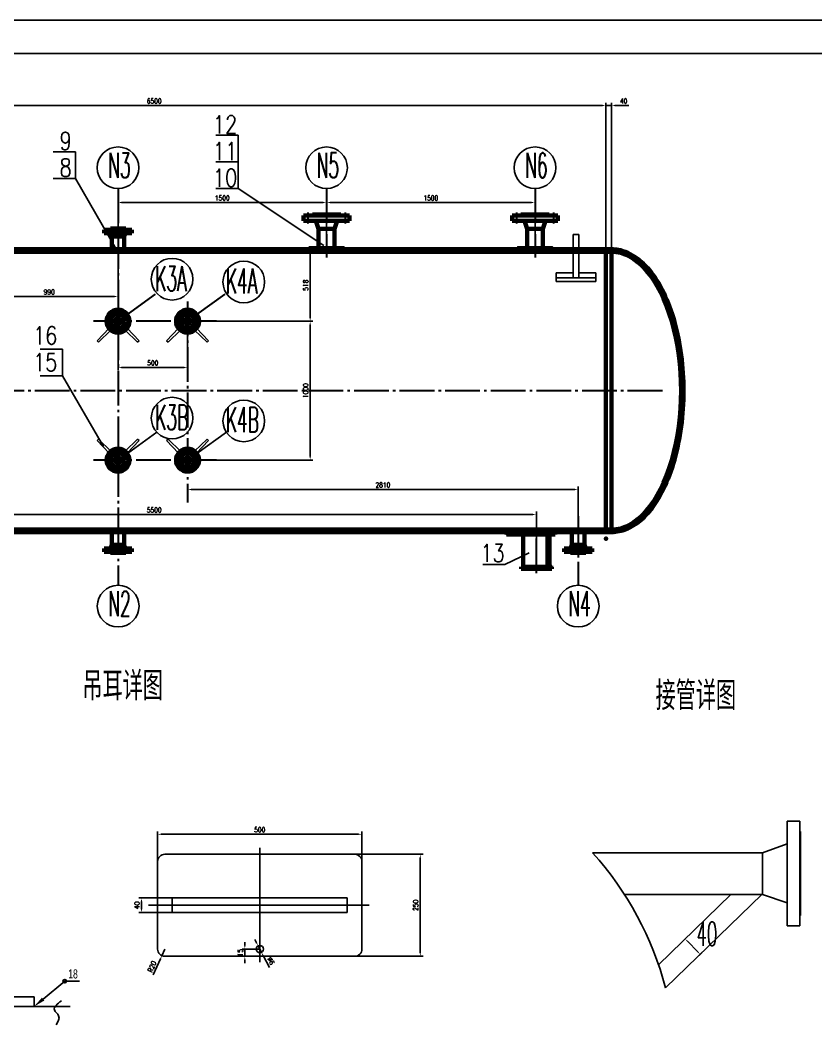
# Model space of a CAD drawing. Header units: millimetres. Extents: x 38828 to 59012, y 55006 to 69262.
# Drawn here: x 48018 to 53743, y 62029 to 69262 of the extents above; entities that cross this region are included whole.
import ezdxf

# ---------------------------------------------------------------- set-up
doc = ezdxf.new("R2010")
doc.units = ezdxf.units.MM
for name, pattern in [('CENTER', [50.8, 31.75, -6.35, 6.35, -6.35]), ('XX-S', [0.5, 0.3, -0.2]), ('ZXX-L', [3.28, 2.5, -0.3, 0.18, -0.3]), ('ZXX-S', [1.27, 0.75, -0.2, 0.12, -0.2])]:
    doc.linetypes.add(name, pattern=pattern)
for name, color, linetype in [('09图框与明细表层', 4, 'Continuous'), ('2细线层', 4, 'Continuous'), ('3中心线层', 1, 'CENTER'), ('7标注层', 4, 'Continuous'), ('DIM', 4, 'Continuous')]:
    doc.layers.add(name, color=color, linetype=linetype)
for name, color, linetype, lineweight in [('A 粗实线', 7, 'Continuous', 60), ('D 短中心线', 1, 'ZXX-S', 30), ('E 长中心线', 1, 'ZXX-L', 30), ('F 短虚线', 6, 'XX-S', 40)]:
    doc.layers.add(name, color=color, linetype=linetype, lineweight=lineweight)
doc.styles.add('HZTXT', font='TXT.SHX', dxfattribs={"width": 0.75, "bigfont": 'HZTXT'})
doc.styles.add('PC_TEXTSTYLE', font='romans.shx', dxfattribs={"width": 0.75, "bigfont": 'hztxt.shx'})
doc.styles.add('TH_GBDIM', font='romans.shx', dxfattribs={"width": 0.8, "bigfont": 'gbcbig.shx'})
doc.styles.add('VCADHZ', font='vcadtxt3.shx', dxfattribs={"width": 0.75, "bigfont": 'vcadhz.shx'})
doc.styles.add('残雪', font='romans.shx', dxfattribs={"width": 0.5, "bigfont": 'hztxt.shx'})
doc.dimstyles.new('TH_GBDIM', dxfattribs={"dimscale": 10, "dimtxt": 3.5, "dimasz": 2.5, "dimexe": 2, "dimexo": 0, "dimgap": 1.5, "dimtad": 1, "dimdec": 0, "dimzin": 0, "dimdsep": 46, "dimtxsty": 'TH_GBDIM', "dimcen": 2.5, "dimclrd": 130, "dimclre": 130, "dimclrt": 3, "dimadec": 0, "dimazin": 0, "dimtfac": 0.714286, "dimtdec": 0, "dimtmove": 0, "dimatfit": 3, "dimfxl": 1, "dimtzin": 0, "dimlwd": -1, "dimlwe": -1, "dimarcsym": 0})

# ---------------------------------------------------------------- blocks, each defined once
blk = doc.blocks.new('A$C37860487')
at = {"color": 0}
blk.add_line((-57, 0), (57, 0), dxfattribs=at)
at = {"layer": 'A 粗实线'}
for p, q in [((165, 244), (-165, 244)), ((-165, 244), (-165, 204)), ((102, 250), (-102, 250)), ((-102, 250), (-102, 244)), ((102, 244), (102, 250)), ((165, 204), (165, 244)), ((165, 204), (-165, 204)), ((-76, 204), (-57, 146)), ((-57, 146), (-57, 0)), ((57, 146), (-57, 146)), ((76, 204), (57, 146)), ((57, 146), (57, 0))]:
    blk.add_line(p, q, dxfattribs=at)
at = {"layer": 'D 短中心线'}
for p, q in [((-133.5, 264), (-133.5, 184)), ((133.5, 264), (133.5, 184))]:
    blk.add_line(p, q, dxfattribs=at)
blk = doc.blocks.new('A$C12553FA6')
at = {"color": 0}
blk.add_line((251.6, 81.5), (340.6, 81.5), dxfattribs=at)
at = {"layer": 'A 粗实线'}
for p, q in [((251.6, -28.5), (251.6, 81.5)), ((340.6, -28.5), (340.6, 81.5)), ((196.1, -53.5), (396.2, -53.5)), ((196.1, -77.5), (196.1, -53.5)), ((241.1, -53.5), (251.6, -28.5)), ((251.6, -28.5), (340.6, -28.5)), ((351.2, -53.5), (340.6, -28.5)), ((396.2, -77.5), (396.2, -53.5)), ((196.1, -77.5), (396.2, -77.5)), ((241.1, -86.5), (241.1, -77.5)), ((241.1, -86.5), (351.2, -86.5)), ((351.2, -86.5), (351.2, -77.5))]:
    blk.add_line(p, q, dxfattribs=at)
blk = doc.blocks.new('*D184')
at = {"color": 130, "transparency": 16777216}
for p, q in [((45733.1, 67035.9), (45733.1, 68667.3)), ((45758.1, 68647.3), (52207.8, 68647.3)), ((52232.8, 67035.9), (52232.8, 68667.3))]:
    blk.add_line(p, q, dxfattribs=at)
for points in [[(45758.1, 68651.5), (45758.1, 68643.1), (45733.1, 68647.3)], [(52207.8, 68651.5), (52207.8, 68643.1), (52232.8, 68647.3)]]:
    blk.add_solid(points, dxfattribs=at)
at = {"layer": 'Defpoints', "color": 0, "transparency": 16777216}
for p in [(52232.8, 68647.3), (45733.1, 67035.9), (52232.8, 67035.9)]:
    blk.add_point(p, dxfattribs=at)
at = {"color": 3, "transparency": 16777216, "insert": (48982.9, 68679.8), "char_height": 35, "attachment_point": 5, "style": 'TH_GBDIM'}
blk.add_mtext('6500', dxfattribs=at)
blk = doc.blocks.new('*D186')
at = {"color": 130, "transparency": 16777216}
for p, q in [((52207.8, 68647.3), (52182.8, 68647.3)), ((52232.8, 67439.5), (52232.8, 68667.3)), ((52232.8, 68647.3), (52272.8, 68647.3)), ((52272.8, 67439.5), (52272.8, 68667.3)), ((52297.8, 68647.3), (52398.1, 68647.3))]:
    blk.add_line(p, q, dxfattribs=at)
for points in [[(52207.8, 68651.5), (52207.8, 68643.1), (52232.8, 68647.3)], [(52297.8, 68651.5), (52297.8, 68643.1), (52272.8, 68647.3)]]:
    blk.add_solid(points, dxfattribs=at)
at = {"layer": 'Defpoints', "color": 0, "transparency": 16777216}
for p in [(52272.8, 68647.3), (52232.8, 67439.5), (52272.8, 67439.5)]:
    blk.add_point(p, dxfattribs=at)
at = {"color": 3, "transparency": 16777216, "insert": (52360.5, 68679.8), "char_height": 35, "attachment_point": 5, "style": 'TH_GBDIM'}
blk.add_mtext('40', dxfattribs=at)
blk = doc.blocks.new('*D194')
at = {"color": 130, "transparency": 16777216}
for p, q in [((47733.1, 67612.6), (47733.1, 67252.4)), ((48722.8, 67612.6), (48722.8, 67252.4)), ((47758.1, 67272.4), (48697.8, 67272.4))]:
    blk.add_line(p, q, dxfattribs=at)
for points in [[(47758.1, 67276.5), (47758.1, 67268.2), (47733.1, 67272.4)], [(48697.8, 67276.5), (48697.8, 67268.2), (48722.8, 67272.4)]]:
    blk.add_solid(points, dxfattribs=at)
at = {"layer": 'Defpoints', "color": 0, "transparency": 16777216}
for p in [(47733.1, 67612.6), (48722.8, 67612.6), (48722.8, 67272.4)]:
    blk.add_point(p, dxfattribs=at)
at = {"color": 3, "transparency": 16777216, "insert": (48227.9, 67304.9), "char_height": 35, "attachment_point": 5, "style": 'TH_GBDIM'}
blk.add_mtext('990', dxfattribs=at)
blk = doc.blocks.new('*D195')
at = {"color": 130, "transparency": 16777216}
for p, q in [((48722.8, 67642.1), (48722.8, 67969.4)), ((48747.8, 67949.4), (50197.8, 67949.4)), ((50222.8, 67642.1), (50222.8, 67969.4))]:
    blk.add_line(p, q, dxfattribs=at)
for points in [[(48747.8, 67953.5), (48747.8, 67945.2), (48722.8, 67949.4)], [(50197.8, 67953.5), (50197.8, 67945.2), (50222.8, 67949.4)]]:
    blk.add_solid(points, dxfattribs=at)
at = {"layer": 'Defpoints', "color": 0, "transparency": 16777216}
for p in [(50222.8, 67949.4), (48722.8, 67642.1), (50222.8, 67642.1)]:
    blk.add_point(p, dxfattribs=at)
at = {"color": 3, "transparency": 16777216, "insert": (49472.8, 67981.9), "char_height": 35, "attachment_point": 5, "style": 'TH_GBDIM'}
blk.add_mtext('1500', dxfattribs=at)
blk = doc.blocks.new('*D196')
at = {"color": 130, "transparency": 16777216}
for p, q in [((50222.8, 67642.1), (50222.8, 67969.4)), ((50247.8, 67949.4), (51697.8, 67949.4)), ((51722.8, 67642.1), (51722.8, 67969.4))]:
    blk.add_line(p, q, dxfattribs=at)
for points in [[(50247.8, 67953.5), (50247.8, 67945.2), (50222.8, 67949.4)], [(51697.8, 67953.5), (51697.8, 67945.2), (51722.8, 67949.4)]]:
    blk.add_solid(points, dxfattribs=at)
at = {"layer": 'Defpoints', "color": 0, "transparency": 16777216}
for p in [(51722.8, 67949.4), (50222.8, 67642.1), (51722.8, 67642.1)]:
    blk.add_point(p, dxfattribs=at)
at = {"color": 3, "transparency": 16777216, "insert": (50972.8, 67981.9), "char_height": 35, "attachment_point": 5, "style": 'TH_GBDIM'}
blk.add_mtext('1500', dxfattribs=at)
blk = doc.blocks.new('*D197')
at = {"color": 130, "transparency": 16777216}
for p, q in [((48722.8, 67094.6), (48722.8, 66742.3)), ((49222.8, 67094.6), (49222.8, 66742.3)), ((48747.8, 66762.3), (49197.8, 66762.3))]:
    blk.add_line(p, q, dxfattribs=at)
for points in [[(48747.8, 66766.5), (48747.8, 66758.1), (48722.8, 66762.3)], [(49197.8, 66766.5), (49197.8, 66758.1), (49222.8, 66762.3)]]:
    blk.add_solid(points, dxfattribs=at)
at = {"layer": 'Defpoints', "color": 0, "transparency": 16777216}
for p in [(48722.8, 67094.6), (49222.8, 67094.6), (49222.8, 66762.3)]:
    blk.add_point(p, dxfattribs=at)
at = {"color": 3, "transparency": 16777216, "insert": (48972.8, 66794.8), "char_height": 35, "attachment_point": 5, "style": 'TH_GBDIM'}
blk.add_mtext('500', dxfattribs=at)
blk = doc.blocks.new('*D198')
at = {"color": 130, "transparency": 16777216}
for p, q in [((49245.2, 67612.6), (50125, 67612.6)), ((50105, 67587.6), (50105, 67119.6)), ((49243.3, 67094.6), (50125, 67094.6))]:
    blk.add_line(p, q, dxfattribs=at)
for points in [[(50100.8, 67587.6), (50109.1, 67587.6), (50105, 67612.6)], [(50100.8, 67119.6), (50109.1, 67119.6), (50105, 67094.6)]]:
    blk.add_solid(points, dxfattribs=at)
at = {"layer": 'Defpoints', "color": 0, "transparency": 16777216}
for p in [(49245.2, 67612.6), (49243.3, 67094.6), (50105, 67094.6)]:
    blk.add_point(p, dxfattribs=at)
at = {"color": 3, "transparency": 16777216, "insert": (50072.5, 67353.6), "char_height": 35, "attachment_point": 5, "rotation": 90, "style": 'TH_GBDIM'}
blk.add_mtext('518', dxfattribs=at)
blk = doc.blocks.new('*D199')
at = {"color": 130, "transparency": 16777216}
for p, q in [((49341.8, 67094.6), (50125, 67094.6)), ((50105, 67069.6), (50105, 66119.6)), ((49341.7, 66094.6), (50125, 66094.6))]:
    blk.add_line(p, q, dxfattribs=at)
for points in [[(50100.8, 67069.6), (50109.1, 67069.6), (50105, 67094.6)], [(50100.8, 66119.6), (50109.1, 66119.6), (50105, 66094.6)]]:
    blk.add_solid(points, dxfattribs=at)
at = {"layer": 'Defpoints', "color": 0, "transparency": 16777216}
for p in [(49341.8, 67094.6), (49341.7, 66094.6), (50105, 66094.6)]:
    blk.add_point(p, dxfattribs=at)
at = {"color": 3, "transparency": 16777216, "insert": (50072.5, 66594.6), "char_height": 35, "attachment_point": 5, "rotation": 90, "style": 'TH_GBDIM'}
blk.add_mtext('1000', dxfattribs=at)
blk = doc.blocks.new('*D201')
at = {"color": 130, "transparency": 16777216}
for p, q in [((49222.8, 65873.7), (49222.8, 65903.8)), ((52033.1, 65690.6), (52033.1, 65903.8)), ((49247.8, 65883.8), (52008.1, 65883.8))]:
    blk.add_line(p, q, dxfattribs=at)
for points in [[(49247.8, 65888), (49247.8, 65879.6), (49222.8, 65883.8)], [(52008.1, 65888), (52008.1, 65879.6), (52033.1, 65883.8)]]:
    blk.add_solid(points, dxfattribs=at)
at = {"layer": 'Defpoints', "color": 0, "transparency": 16777216}
for p in [(49222.8, 65873.7), (52033.1, 65883.8), (52033.1, 65690.6)]:
    blk.add_point(p, dxfattribs=at)
at = {"color": 3, "transparency": 16777216, "insert": (50627.9, 65916.3), "char_height": 35, "attachment_point": 5, "style": 'TH_GBDIM'}
blk.add_mtext('2810', dxfattribs=at)
blk = doc.blocks.new('*D203')
at = {"color": 130, "transparency": 16777216}
for p, q in [((46233.1, 65488.1), (46233.1, 65723.7)), ((46258.1, 65703.7), (51707.8, 65703.7)), ((51732.8, 65488.1), (51732.8, 65723.7))]:
    blk.add_line(p, q, dxfattribs=at)
for points in [[(46258.1, 65707.8), (46258.1, 65699.5), (46233.1, 65703.7)], [(51707.8, 65707.8), (51707.8, 65699.5), (51732.8, 65703.7)]]:
    blk.add_solid(points, dxfattribs=at)
at = {"layer": 'Defpoints', "color": 0, "transparency": 16777216}
for p in [(51732.8, 65703.7), (46233.1, 65488.1), (51732.8, 65488.1)]:
    blk.add_point(p, dxfattribs=at)
at = {"color": 3, "transparency": 16777216, "insert": (48982.9, 65736.2), "char_height": 35, "attachment_point": 5, "style": 'TH_GBDIM'}
blk.add_mtext('5500', dxfattribs=at)
blk = doc.blocks.new('*D229')
at = {"layer": '2细线层', "color": 130, "transparency": 16777216}
for p, q in [((49112.5, 62942.7), (48871.6, 62942.7)), ((48891.6, 62917.7), (48891.6, 62862.7)), ((49112.5, 62837.7), (48871.6, 62837.7))]:
    blk.add_line(p, q, dxfattribs=at)
for points in [[(48887.4, 62917.7), (48895.8, 62917.7), (48891.6, 62942.7)], [(48887.4, 62862.7), (48895.8, 62862.7), (48891.6, 62837.7)]]:
    blk.add_solid(points, dxfattribs=at)
at = {"layer": 'Defpoints', "color": 0, "transparency": 16777216}
for p in [(49112.5, 62942.7), (48891.6, 62837.7), (49112.5, 62837.7)]:
    blk.add_point(p, dxfattribs=at)
at = {"layer": '2细线层', "color": 3, "transparency": 16777216, "insert": (48859.1, 62890.2), "char_height": 35, "attachment_point": 5, "rotation": 90, "style": 'TH_GBDIM'}
blk.add_mtext('40', dxfattribs=at)
blk = doc.blocks.new('*D225')
at = {"layer": '2细线层', "color": 130, "transparency": 16777216}
for p, q in [((50424.7, 63257.6), (50917.1, 63257.6)), ((50897.1, 63232.6), (50897.1, 62547.8)), ((50424.7, 62522.8), (50917.1, 62522.8))]:
    blk.add_line(p, q, dxfattribs=at)
for points in [[(50893, 63232.6), (50901.3, 63232.6), (50897.1, 63257.6)], [(50893, 62547.8), (50901.3, 62547.8), (50897.1, 62522.8)]]:
    blk.add_solid(points, dxfattribs=at)
at = {"layer": 'Defpoints', "color": 0, "transparency": 16777216}
for p in [(50424.7, 63257.6), (50424.7, 62522.8), (50897.1, 62522.8)]:
    blk.add_point(p, dxfattribs=at)
at = {"layer": '2细线层', "color": 3, "transparency": 16777216, "insert": (50864.6, 62890.2), "char_height": 35, "attachment_point": 5, "rotation": 90, "style": 'TH_GBDIM'}
blk.add_mtext('250', dxfattribs=at)
blk = doc.blocks.new('*D226')
at = {"layer": '2细线层', "color": 130, "transparency": 16777216}
for p, q in [((49060, 62575.3), (49038.5, 62527.4)), ((48976.2, 62388.8), (49028.2, 62504.6))]:
    blk.add_line(p, q, dxfattribs=at)
blk.add_solid([(49024.4, 62506.3), (49032, 62502.9), (49038.5, 62527.4)], dxfattribs=at)
at = {"layer": 'Defpoints', "color": 0, "transparency": 16777216}
for p in [(49060, 62575.3), (49038.5, 62527.4)]:
    blk.add_point(p, dxfattribs=at)
at = {"layer": '2细线层', "color": 3, "transparency": 16777216, "insert": (48967.4, 62448.6), "char_height": 35, "attachment_point": 5, "rotation": 65.78545, "style": 'TH_GBDIM'}
blk.add_mtext('R20', dxfattribs=at)
blk = doc.blocks.new('*D230')
at = {"layer": '2细线层', "color": 130, "transparency": 16777216}
for p, q in [((49742.4, 62575.3), (49614.8, 62575.3)), ((49634.8, 62600.3), (49634.8, 62625.3)), ((49634.8, 62522.8), (49634.8, 62575.3)), ((49742.4, 62522.8), (49614.8, 62522.8)), ((49634.8, 62497.8), (49634.8, 62472.8))]:
    blk.add_line(p, q, dxfattribs=at)
for points in [[(49630.6, 62600.3), (49639, 62600.3), (49634.8, 62575.3)], [(49630.6, 62497.8), (49639, 62497.8), (49634.8, 62522.8)]]:
    blk.add_solid(points, dxfattribs=at)
at = {"layer": 'Defpoints', "color": 0, "transparency": 16777216}
for p in [(49634.8, 62575.3), (49742.4, 62575.3), (49742.4, 62522.8)]:
    blk.add_point(p, dxfattribs=at)
at = {"layer": '2细线层', "color": 3, "transparency": 16777216, "insert": (49602.3, 62549), "char_height": 35, "attachment_point": 5, "rotation": 90, "style": 'TH_GBDIM'}
blk.add_mtext('15', dxfattribs=at)
blk = doc.blocks.new('*D231')
at = {"layer": '2细线层', "color": 130, "transparency": 16777216}
for p, q in [((49718.8, 62620.8), (49707.3, 62643)), ((49730.3, 62598.6), (49754.4, 62551.9)), ((49811.5, 62441.8), (49765.9, 62529.7))]:
    blk.add_line(p, q, dxfattribs=at)
for points in [[(49722.5, 62622.7), (49715.1, 62618.8), (49730.3, 62598.6)], [(49769.6, 62531.7), (49762.2, 62527.8), (49754.4, 62551.9)]]:
    blk.add_solid(points, dxfattribs=at)
at = {"layer": 'Defpoints', "color": 0, "transparency": 16777216}
for p in [(49730.3, 62598.6), (49754.4, 62551.9)]:
    blk.add_point(p, dxfattribs=at)
at = {"layer": '2细线层', "color": 3, "transparency": 16777216, "insert": (49823.3, 62489.6), "char_height": 35, "attachment_point": 5, "rotation": 297.37277, "style": 'TH_GBDIM'}
blk.add_mtext('%%C6', dxfattribs=at)
blk = doc.blocks.new('*D232')
at = {"layer": '2细线层', "color": 130, "transparency": 16777216}
for p, q in [((49007.5, 63095.3), (49007.5, 63421.4)), ((49032.5, 63401.4), (50452.2, 63401.4)), ((50477.2, 63095.3), (50477.2, 63421.4))]:
    blk.add_line(p, q, dxfattribs=at)
for points in [[(49032.5, 63405.5), (49032.5, 63397.2), (49007.5, 63401.4)], [(50452.2, 63405.5), (50452.2, 63397.2), (50477.2, 63401.4)]]:
    blk.add_solid(points, dxfattribs=at)
at = {"layer": 'Defpoints', "color": 0, "transparency": 16777216}
for p in [(50477.2, 63401.4), (49007.5, 63095.3), (50477.2, 63095.3)]:
    blk.add_point(p, dxfattribs=at)
at = {"layer": '2细线层', "color": 3, "transparency": 16777216, "insert": (49742.4, 63433.9), "char_height": 35, "attachment_point": 5, "style": 'TH_GBDIM'}
blk.add_mtext('500', dxfattribs=at)

msp = doc.modelspace()

# ---------------------------------------------------------------- hatches: boundary and pattern name
at = {"layer": 'A 粗实线'}
h = msp.add_hatch(dxfattribs=at)
h.set_pattern_fill('ANSI31', color=256, scale=224.988751, angle=90, style=0)
h.set_pattern_definition([(135, (-15762.897, 71481.634), (-19.886384, -19.886384), [])])
h.paths.add_polyline_path([(51517.7744, 65576.60771), (51517.7744, 65558.60861), (51732.81361, 65558.60861), (51732.81361, 65576.60771)])
h.paths.add_polyline_path([(51732.81361, 65576.60771), (51732.81361, 65558.60861), (51867.75685, 65558.60861), (51867.75685, 65576.60771)])
h.paths.add_polyline_path([(51732.81361, 65326.57022), (51732.81361, 65311.57097), (51842.80811, 65311.57097), (51842.80811, 65326.57022)])
h.paths.add_polyline_path([(51642.63931, 65326.57022), (51631.16875, 65311.57097), (51732.81361, 65311.57097), (51732.81361, 65326.57022)])
h.paths.add_polyline_path([(51622.81911, 65311.57097), (51631.16875, 65311.57097), (51642.63931, 65326.57022), (51622.81911, 65326.57022)])
h = msp.add_hatch(dxfattribs=at)
h.set_pattern_fill('ANSI31', color=256, scale=224.988751, style=0)
h.set_pattern_definition([(45, (-15762.897, 71481.634), (-19.886384, 19.886384), [])])
h.paths.add_polyline_path([(51827.75886, 65558.60861), (51812.75961, 65558.60861), (51812.75961, 65326.57022), (51827.75886, 65326.57022)])

# ---------------------------------------------------------------- linework, layer by layer
for p, q in [((52017.13316, 67718.60726), (51997.13316, 67718.60726)), ((51997.13316, 67718.60726), (51997.13316, 67406.60726)), ((52017.13316, 67718.60726), (52037.13316, 67718.60726)), ((52037.13316, 67718.60726), (52037.13316, 67406.60726)), ((51997.13316, 67442.4082), (51874.7769, 67442.4082)), ((51874.7769, 67406.60726), (51874.7769, 67442.4082)), ((52159.48943, 67442.4082), (52037.13316, 67442.4082)), ((52159.48943, 67406.60726), (52159.48943, 67442.4082)), ((51874.7769, 67406.60726), (52159.48943, 67406.60726)), ((51874.7769, 67406.60726), (51874.7769, 67380.22959)), ((51874.7769, 67380.22959), (52159.48943, 67380.22959)), ((52159.48943, 67406.60726), (52159.48943, 67380.22959))]:
    msp.add_line(p, q)
at = {"color": 0}
for p, q in [((50165.78906, 67612.60591), (50165.78906, 67594.60681)), ((50279.78906, 67612.60591), (50279.78906, 67594.60681)), ((51665.78906, 67612.60591), (51665.78906, 67594.60681)), ((51779.78906, 67612.60591), (51779.78906, 67594.60681)), ((48658.06611, 67043.47772), (48571.5509, 66954.4785)), ((48671.63058, 67029.91325), (48582.63136, 66943.39803)), ((48773.94754, 67029.91325), (48862.94676, 66943.39803)), ((48787.51201, 67043.47772), (48874.02723, 66954.4785)), ((49158.06611, 67043.47772), (49071.5509, 66954.4785)), ((49171.63058, 67029.91325), (49082.63136, 66943.39803)), ((49273.94754, 67029.91325), (49362.94676, 66943.39803)), ((49287.51201, 67043.47772), (49374.02723, 66954.4785)), ((48571.5509, 66954.4785), (48582.47236, 66943.24347)), ((48874.02723, 66954.4785), (48863.10577, 66943.24347)), ((49071.5509, 66954.4785), (49082.47236, 66943.24347)), ((49374.02723, 66954.4785), (49363.10577, 66943.24347)), ((48789.79604, 66142.76431), (49001.89261, 66295.1038)), ((49289.79604, 66142.76431), (49501.89261, 66295.1038)), ((48571.5509, 66234.7939), (48582.47236, 66246.02893)), ((48658.06611, 66145.79468), (48571.5509, 66234.7939)), ((48671.63058, 66159.35915), (48582.63136, 66245.87436)), ((48773.94754, 66159.35915), (48862.94676, 66245.87436)), ((48787.51201, 66145.79468), (48874.02723, 66234.7939)), ((48874.02723, 66234.7939), (48863.10577, 66246.02893)), ((49071.5509, 66234.7939), (49082.47236, 66246.02893)), ((49158.06611, 66145.79468), (49071.5509, 66234.7939)), ((49171.63058, 66159.35915), (49082.63136, 66245.87436)), ((49273.94754, 66159.35915), (49362.94676, 66245.87436)), ((49287.51201, 66145.79468), (49374.02723, 66234.7939)), ((49374.02723, 66234.7939), (49363.10577, 66246.02893))]:
    msp.add_line(p, q, dxfattribs=at)
for points in [[(50097.78906, 67612.60591), (50347.78906, 67612.60591), (50347.78906, 67630.60591), (50097.78906, 67630.60591)], [(51597.78906, 67612.60591), (51847.78906, 67612.60591), (51847.78906, 67630.60591), (51597.78906, 67630.60591)]]:
    msp.add_lwpolyline(points, close=True, dxfattribs=at)
for centre in [(48722.78906, 68199.3723), (50222.78906, 68199.3723), (51722.78906, 68199.3723), (49111.72983, 67397.2595), (49627.46114, 67377.15589), (49111.72983, 66397.2595), (49627.46114, 66377.15589), (48723.78906, 65043.54209), (52033.0886, 65043.54209)]:
    msp.add_circle(centre, 150, dxfattribs=at)
at = {"layer": '09图框与明细表层'}
for p, q in [((38828.27754, 69262.31893), (59012.27754, 69262.31893)), ((59012.27754, 69262.31893), (38828.27754, 69262.31893))]:
    msp.add_line(p, q, dxfattribs=at)
at = {"layer": '09图框与明细表层', "color": 7}
msp.add_line((58772.27754, 69022.31893), (39428.27754, 69022.31893), dxfattribs=at)
at = {"layer": '2细线层'}
for p, q in [((49112.51686, 62942.66924), (50372.22886, 62942.66924)), ((49112.51686, 62837.69324), (49112.51686, 62942.66924)), ((50372.22886, 62837.69324), (50372.22886, 62942.66924)), ((49112.51686, 62837.69324), (50372.22886, 62837.69324)), ((48184.13232, 62214.85473), (48339.2951, 62344.0242)), ((48339.2951, 62344.0242), (48444.77125, 62344.0242)), ((48118.87826, 62230.12679), (46650.25821, 62230.12679)), ((48118.87826, 62230.12679), (48118.87826, 62161.89239)), ((46513.42287, 62161.89239), (48378.62625, 62161.89239))]:
    msp.add_line(p, q, dxfattribs=at)
msp.add_lwpolyline([(49007.54086, 62575.25324), (49007.54086, 63205.10924, -0.4142135624), (49060.02886, 63257.59724), (50424.71686, 63257.59724, -0.4142135624), (50477.20486, 63205.10924), (50477.20486, 62575.25324, -0.4142135624), (50424.71686, 62522.76524), (49060.02886, 62522.76524, -0.4142135624)], format="xyb", close=True, dxfattribs=at)
for centre, radius in [((49742.37286, 62575.25324), 26.244), ((48339.2951, 62344.0242), 12.73572)]:
    msp.add_circle(centre, radius, dxfattribs=at)
msp.add_spline([(48315.17435, 62202.80581), (48265.07059, 62137.06336), (48295.60256, 62094.01764), (48277.59666, 62029.05773)], degree=3, dxfattribs=at)
msp.add_solid([(48192.94696, 62204.345), (48175.31768, 62225.36446), (48118.87826, 62161.89239)], dxfattribs=at)
at = {"layer": '3中心线层', "ltscale": 50}
for p, q in [((49742.37286, 62481.35314), (49742.37286, 63304.84592)), ((48942.11619, 62890.18124), (50567.76212, 62890.18124))]:
    msp.add_line(p, q, dxfattribs=at)
at = {"layer": '7标注层'}
for p, q in [((49587.44419, 68433.38023), (49427.44419, 68433.38023)), ((49587.44419, 68241.38023), (49587.44419, 68433.38023)), ((48415.97366, 68313.14193), (48255.97366, 68313.14193)), ((48415.97366, 68121.14193), (48415.97366, 68313.14193)), ((49587.44419, 68241.38023), (49427.44419, 68241.38023)), ((49587.44419, 68049.38023), (49587.44419, 68241.38023)), ((48415.97366, 68121.14193), (48255.97366, 68121.14193)), ((48709.5875, 67612.60591), (48415.97366, 68121.14193)), ((49587.44419, 68049.38023), (49427.44419, 68049.38023)), ((50202.07047, 67638.60061), (49587.44419, 68049.38023)), ((48323.71233, 66892.67796), (48163.71233, 66892.67796)), ((48323.71233, 66700.67796), (48323.71233, 66892.67796)), ((48323.71233, 66700.67796), (48163.71233, 66700.67796)), ((48617.32617, 66192.14194), (48323.71233, 66700.67796)), ((51680.259, 65426.83793), (51506.14307, 65343.68051)), ((51506.14307, 65343.68051), (51346.14307, 65343.68051))]:
    msp.add_line(p, q, dxfattribs=at)
at = {"layer": 'A 粗实线'}
for p, q in [((46658.09235, 67594.60681), (52232.78861, 67594.60681)), ((46673.0916, 67612.60591), (52232.78861, 67612.60591)), ((51188.59082, 67594.60681), (52272.78651, 67594.60681)), ((51686.79499, 67612.60591), (52272.78651, 67612.60591)), ((52232.78861, 65576.60771), (52232.78861, 67612.60591)), ((52272.78651, 65576.60771), (52272.78651, 67612.60591)), ((45693.0907, 65594.60681), (52272.78651, 65594.60681)), ((45693.0907, 65576.60771), (52272.78651, 65576.60771)), ((51517.7744, 65558.60861), (51517.7744, 65576.60771)), ((51867.75685, 65558.60861), (51517.7744, 65558.60861)), ((51637.71837, 65326.57022), (51637.71837, 65558.60861)), ((51812.75961, 65326.57022), (51812.75961, 65558.60861)), ((51827.75886, 65326.57022), (51827.75886, 65558.60861)), ((51867.75685, 65558.60861), (51867.75685, 65576.60771)), ((51842.80811, 65326.57022), (51622.71912, 65326.57022)), ((51622.81911, 65311.57097), (51622.81911, 65326.57022)), ((51842.80811, 65311.57097), (51842.80811, 65326.57022)), ((51842.80811, 65311.57097), (51622.81911, 65311.57097))]:
    msp.add_line(p, q, dxfattribs=at)
for centre, radius in [((48722.78906, 67094.6362), 82.5), ((48675.58968, 67141.83558), 9), ((48722.78906, 67094.6362), 51), ((48769.98844, 67141.83558), 9), ((49222.78906, 67094.6362), 82.5), ((49175.58968, 67141.83558), 9), ((49222.78906, 67094.6362), 51), ((49269.98844, 67141.83558), 9), ((48675.58968, 67047.43682), 9), ((48722.78906, 67094.6362), 20.5), ((48769.98844, 67047.43682), 9), ((49175.58968, 67047.43682), 9), ((49222.78906, 67094.6362), 20.5), ((49269.98844, 67047.43682), 9), ((48722.78906, 66094.6362), 82.5), ((48675.58968, 66141.83558), 9), ((48722.78906, 66094.6362), 51), ((48722.78906, 66094.6362), 20.5), ((48769.98844, 66141.83558), 9), ((49222.78906, 66094.6362), 82.5), ((49175.58968, 66141.83558), 9), ((49222.78906, 66094.6362), 51), ((49222.78906, 66094.6362), 20.5), ((49269.98844, 66141.83558), 9), ((48675.58968, 66047.43682), 9), ((48769.98844, 66047.43682), 9), ((49175.58968, 66047.43682), 9), ((49269.98844, 66047.43682), 9)]:
    msp.add_circle(centre, radius, dxfattribs=at)
msp.add_ellipse((52272.78651, 66594.60681), major_axis=(0, 1000), ratio=0.4999750012, start_param=3.1415926536, end_param=6.2831853072, dxfattribs=at)
msp.add_open_spline([(52272.78651, 65576.61438), (52282.27795, 65576.61159), (52291.76939, 65577.11229), (52335.98669, 65581.81527), (52370.41377, 65592.31037), (52436.93107, 65626.00557), (52469.03688, 65649.18276), (52529.92519, 65706.95936), (52558.71887, 65741.56309), (52620.67823, 65833.42735), (52652.31878, 65894.41509), (52706.70472, 66030.0346), (52729.44199, 66104.66085), (52764.67009, 66262.81366), (52777.15632, 66346.32911), (52791.11478, 66516.90496), (52792.5854, 66603.95275), (52784.41918, 66775.99388), (52774.78327, 66860.97447), (52744.9937, 67023.42265), (52724.84377, 67100.87854), (52675.23115, 67243.33159), (52645.77577, 67308.321), (52579.20956, 67421.71579), (52542.1045, 67470.12739), (52462.1125, 67547.13516), (52419.18261, 67575.74493), (52341.26488, 67605.99271), (52307.03666, 67612.60591), (52272.78651, 67612.60591)], degree=3, knots=[3.141590053, 3.141590053, 3.141590053, 3.141590053, 3.1947202667, 3.1947202667, 3.3896454523, 3.3896454523, 3.5845706379, 3.5845706379, 3.7794958234, 3.7794958234, 4.0363827083, 4.0363827083, 4.2932695932, 4.2932695932, 4.5501564781, 4.5501564781, 4.807043363, 4.807043363, 5.063930248, 5.063930248, 5.3208171329, 5.3208171329, 5.5777040178, 5.5777040178, 5.8345909027, 5.8345909027, 6.0914777876, 6.0914777876, 6.2831853072, 6.2831853072, 6.2831853072, 6.2831853072], dxfattribs=at)
for p in [(52232.78861, 67612.60591), (52232.78861, 67594.60681), (52272.78651, 67612.60591), (52232.78861, 65530.23815), (51732.81361, 65311.57097)]:
    msp.add_point(p, dxfattribs=at)
for points in [[(52223.78906, 67612.60591), (52232.78861, 67594.60681), (52241.78816, 67612.60591)], [(52223.78906, 65576.60771), (52232.78861, 65594.60681), (52241.78816, 65576.60771)]]:
    msp.add_solid(points, dxfattribs=at)
at = {"layer": 'D 短中心线'}
for p, q in [((48685.30613, 67132.11913), (48666.44278, 67150.98248)), ((48760.272, 67132.11913), (48779.13534, 67150.98248)), ((49185.30613, 67132.11913), (49166.44278, 67150.98248)), ((49260.272, 67132.11913), (49279.13534, 67150.98248)), ((48685.30613, 67057.15326), (48666.44278, 67038.28992)), ((48760.272, 67057.15326), (48779.13534, 67038.28992)), ((49185.30613, 67057.15326), (49166.44278, 67038.28992)), ((49260.272, 67057.15326), (49279.13534, 67038.28992)), ((48685.30613, 66132.11913), (48666.44278, 66150.98248)), ((48760.272, 66132.11913), (48779.13534, 66150.98248)), ((49185.30613, 66132.11913), (49166.44278, 66150.98248)), ((49260.272, 66132.11913), (49279.13534, 66150.98248)), ((48685.30613, 66057.15326), (48666.44278, 66038.28992)), ((48760.272, 66057.15326), (48779.13534, 66038.28992)), ((49185.30613, 66057.15326), (49166.44278, 66038.28992)), ((49260.272, 66057.15326), (49279.13534, 66038.28992))]:
    msp.add_line(p, q, dxfattribs=at)
for centre in [(48722.78906, 67094.6362), (49222.78906, 67094.6362), (48722.78906, 66094.6362), (49222.78906, 66094.6362)]:
    msp.add_circle(centre, 66.75, dxfattribs=at)
at = {"layer": 'DIM', "color": 4}
for p, q in [((53535.29785, 63118.32961), (53535.29785, 63495.30718)), ((53627.27111, 63495.30718), (53535.29785, 63495.30718)), ((53627.27111, 63118.32961), (53627.27111, 63495.30718)), ((53633.19213, 63420.30753), (53627.27111, 63420.30753)), ((53633.19213, 63118.32961), (53633.19213, 63420.30753)), ((53358.85131, 63268.32961), (53535.29785, 63333.46583)), ((53358.85131, 63268.32961), (52137.12727, 63268.32961)), ((53358.85131, 63118.32961), (53358.85131, 63268.32961)), ((53358.85131, 62988.32961), (53358.85131, 63268.32961)), ((53358.85131, 63118.32961), (53358.85131, 62968.32961)), ((53535.29785, 63118.32961), (53535.29785, 62741.35205)), ((53627.27111, 63118.32961), (53627.27111, 62741.35205)), ((53633.19213, 63118.32961), (53633.19213, 62816.3517)), ((53358.85131, 62968.32961), (52365.2393, 62968.32961)), ((53131.10954, 62968.32961), (52610.6604, 62462.62019)), ((53354.13399, 62968.32961), (52661.67056, 62295.47754)), ((53358.85131, 62968.32961), (53535.29785, 62907.15203)), ((53533.19213, 62903.97074), (53535.29785, 62903.1934)), ((53535.29785, 62903.32961), (53535.29785, 62903.1934)), ((53633.19213, 62816.3517), (53627.27111, 62816.3517)), ((53627.27111, 62741.35205), (53535.29785, 62741.35205))]:
    msp.add_line(p, q, dxfattribs=at)
at = {"layer": 'DIM', "color": 130}
for p, q in [((52767.93809, 62615.4436), (52816.47981, 62662.61056)), ((52819.55797, 62630.74326), (52893.02344, 62555.13652)), ((52876.24746, 62503.97737), (52924.78918, 62551.14434))]:
    msp.add_line(p, q, dxfattribs=at)
at = {"layer": 'DIM', "color": 4}
msp.add_arc((50368.92656, 61687.1116), 2372.08435, 14.860643898, 41.804755925, dxfattribs=at)
at = {"layer": 'DIM', "color": 130}
for points in [[(52822.54626, 62633.64692), (52816.56968, 62627.8396), (52802.13602, 62648.673)], [(52896.01173, 62558.04018), (52890.03515, 62552.23287), (52910.44539, 62537.20678)]]:
    msp.add_solid(points, dxfattribs=at)
at = {"layer": 'E 长中心线', "ltscale": 100}
for p, q in [((48722.78906, 68049.3723), (48722.78906, 65664.59356)), ((50222.78906, 68049.3723), (50222.78906, 67553.35892)), ((51722.78906, 68049.3723), (51722.78906, 67553.35892)), ((48789.79604, 67142.76431), (49001.89261, 67295.1038)), ((49289.79604, 67142.76431), (49501.89261, 67295.1038)), ((49222.78906, 67236.69516), (49222.78906, 65789.9397)), ((49430.72285, 67094.55872), (48545.73999, 67094.6362)), ((52638.54541, 66594.6362), (44858.66196, 66594.6362)), ((49430.72285, 66094.57422), (48545.73999, 66094.6517)), ((52033.0886, 65690.57326), (52033.0886, 65193.54209)), ((48723.78906, 65664.59356), (48723.78906, 65193.54209)), ((51732.81361, 65281.57247), (51732.81361, 65594.60681))]:
    msp.add_line(p, q, dxfattribs=at)

# ---------------------------------------------------------------- block references
at = {"color": 0}
for name, p in [('A$C37860487', (50222.78906, 67612.60591)), ('A$C37860487', (51722.78906, 67612.60591)), ('A$C12553FA6', (48426.80535, 65513.14823)), ('A$C12553FA6', (51736.95489, 65513.14823))]:
    msp.add_blockref(name, p, dxfattribs=at)
at = {"color": 0, "xscale": -1, "rotation": 180}
msp.add_blockref('A$C12553FA6', (48426.65536, 67676.0654), dxfattribs=at)

# ---------------------------------------------------------------- texts
at = {"layer": '2细线层', "ltscale": 80, "style": '残雪', "width": 0.5}
for s, p in [('N3', (48651.1295, 68126.55345)), ('N5', (50151.1295, 68126.55345)), ('N6', (51651.1295, 68126.55345)), ('K3A', (48989.39593, 67311.78056)), ('K4A', (49497.20933, 67294.84191)), ('K3B', (48989.39593, 66311.78056)), ('K4B', (49497.20933, 66294.84191)), ('N2', (48652.1295, 64970.72324)), ('N4', (51961.42904, 64970.72324))]:
    msp.add_text(s, height=180, dxfattribs=at).set_placement(p)
at = {"layer": '2细线层', "style": 'VCADHZ', "width": 0.7}
msp.add_text('18', height=65.61, dxfattribs=at).set_placement((48364.87537, 62363.27541))
at = {"layer": '7标注层', "style": 'PC_TEXTSTYLE', "width": 0.8}
for s, p in [('12', (49404.87395, 68447.11016)), ('9', (48301.88604, 68328.21377)), ('11', (49404.87395, 68255.11016)), ('8', (48301.88604, 68136.21377)), ('10', (49404.87395, 68063.11016)), ('16', (48111.04452, 66927.43945)), ('15', (48111.04452, 66735.43945)), ('13', (51329.21141, 65361.6069))]:
    msp.add_text(s, height=128, dxfattribs=at).set_placement(p)
at = {"layer": 'DIM', "color": 4, "insert": (52959.17088, 62684.73463), "char_height": 172.800007, "attachment_point": 5, "style": '残雪'}
msp.add_mtext('40', dxfattribs=at)
at = {"layer": 'F 短虚线', "style": 'HZTXT', "width": 0.7}
for s, p in [('吊耳详图', (48466.221, 64365.20838)), ('接管详图', (52589.56613, 64295.43791))]:
    msp.add_text(s, height=207.00001, dxfattribs=at).set_placement(p)

# ---------------------------------------------------------------- dimensions: what is measured, and where the dimension line sits
at = {"color": 0}
for base, p1, p2, picture, middle in [((52232.78861, 68647.29044), (45733.0886, 67035.91599), (52232.78861, 67035.91599), '*D184', (48982.9386, 68679.79044)), ((52272.78651, 68647.29044), (52232.78861, 67439.54406), (52272.78651, 67439.54406), '*D186', (52360.45318, 68679.79044)), ((50222.78906, 67949.38023), (48722.78906, 67642.11147), (50222.78906, 67642.11147), '*D195', (49472.78906, 67981.88023)), ((51722.78906, 67949.38023), (50222.78906, 67642.11147), (51722.78906, 67642.11147), '*D196', (50972.78906, 67981.88023)), ((48722.78906, 67272.368), (47733.0886, 67612.60591), (48722.78906, 67612.60591), '*D194', (48227.93883, 67304.868)), ((49222.78906, 66762.30112), (48722.78906, 67094.6362), (49222.78906, 67094.6362), '*D197', (48972.78906, 66794.80112)), ((52033.0886, 65883.81403), (49222.78906, 65873.72073), (52033.0886, 65690.57326), '*D201', (50627.93883, 65916.31403)), ((51732.81361, 65703.676), (46233.06359, 65488.0739), (51732.81361, 65488.0739), '*D203', (48982.9386, 65736.176))]:
    dim = msp.add_linear_dim(base=base, p1=p1, p2=p2, dimstyle='TH_GBDIM', dxfattribs=at)
    dim.commit()
    dim.dimension.update_dxf_attribs({"geometry": picture, "text_midpoint": middle})
for base, p1, p2, picture, middle in [((50104.95705, 67094.55872), (49245.24696, 67612.60591), (49243.28892, 67094.55872), '*D198', (50072.45705, 67353.58231)), ((50104.95705, 66094.58201), (49341.80612, 67094.5665), (49341.71857, 66094.58201), '*D199', (50072.45705, 66594.57425))]:
    dim = msp.add_linear_dim(base=base, p1=p1, p2=p2, angle=90, dimstyle='TH_GBDIM', dxfattribs=at)
    dim.commit()
    dim.dimension.update_dxf_attribs({"geometry": picture, "text_midpoint": middle})
at = {"layer": '2细线层'}
dim = msp.add_linear_dim(base=(50477.20486, 63401.3672), p1=(49007.54086, 63095.2683), p2=(50477.20486, 63095.2683), text='500', dimstyle='TH_GBDIM', dxfattribs=at)
dim.commit()
dim.dimension.update_dxf_attribs({"geometry": '*D232', "text_midpoint": (49742.37286, 63433.8672)})
for base, p1, p2, text, picture, middle in [((50897.12206, 62522.76524), (50424.71686, 63257.59724), (50424.71686, 62522.76524), '250', '*D225', (50897.12206, 62890.18124)), ((48891.61228, 62837.69324), (49112.51686, 62942.66924), (49112.51686, 62837.69324), '40', '*D229', (48891.61228, 62890.18124)), ((49634.79692, 62575.25324), (49742.37286, 62522.76524), (49742.37286, 62575.25324), '15', '*D230', (49634.79692, 62549.00924))]:
    dim = msp.add_linear_dim(base=base, p1=p1, p2=p2, angle=90, text=text, dimstyle='TH_GBDIM', dxfattribs=at)
    dim.commit()
    dim.dimension.update_dxf_attribs({"geometry": picture, "text_midpoint": middle, "dimtype": 160})
dim = msp.add_diameter_dim_2p(p1=(49730.30645, 62598.55881), p2=(49754.43927, 62551.94768), text='%%C6', dimstyle='TH_GBDIM', dxfattribs=at)
dim.commit()
dim.dimension.update_dxf_attribs({"geometry": '*D231', "text_midpoint": (49823.30105, 62489.63151)})
dim = msp.add_radius_dim(center=(49060.02886, 62575.25324), mpoint=(49038.50066, 62527.38335), text='R20', dimstyle='TH_GBDIM', dxfattribs=at)
dim.commit()
dim.dimension.update_dxf_attribs({"geometry": '*D226', "text_midpoint": (48967.43453, 62448.59976)})

doc.saveas('drawing.dxf')
